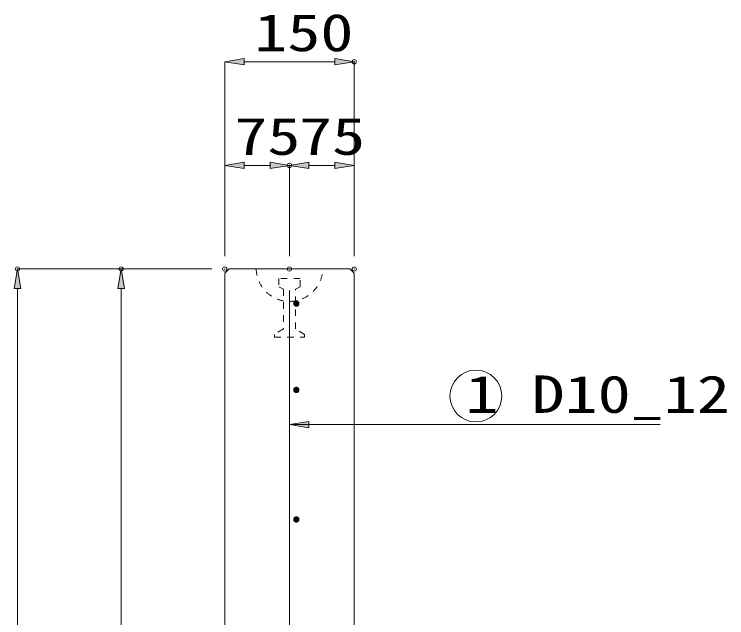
# Model space of a CAD drawing. Units: millimetres, scale not verified. Extents: x 0 to 6300, y 0 to 4455.
# Drawn here: x 4728 to 5554, y 1510 to 2209 of the extents above; entities that cross this region are included whole.
import ezdxf
from ezdxf.enums import TextEntityAlignment as Align

# ---------------------------------------------------------------- set-up
doc = ezdxf.new("R2010")
doc.units = ezdxf.units.MM
doc.header["$LTSCALE"] = 10
doc.header["$PDMODE"] = 32
doc.header["$PDSIZE"] = 5
doc.linetypes.add('USER1', pattern=[1.5, 0.75, -0.75])
for name, color, linetype, lineweight in [('0_11', 7, 'USER1', 13), ('Defpoints_3', 7, 'Continuous', 13), ('S-1', 2, 'USER1', 13), ('S-2', 3, 'Continuous', 13), ('S-Dim', 1, 'Continuous', 13)]:
    doc.layers.add(name, color=color, linetype=linetype, lineweight=lineweight)
doc.styles.add('ＭＳ ゴシック', font='')
doc.styles.get('ＭＳ ゴシック').set_extended_font_data('MS Gothic')

# ---------------------------------------------------------------- blocks, each defined once
blk = doc.blocks.new('A$Cb643a5cb')
at = {"color": 2, "linetype": 'USER1', "lineweight": 13}
blk.add_line((77, 79), (0, 79), dxfattribs=at)
at = {"color": 4, "linetype": 'USER1', "lineweight": 13}
for p, q in [((51, 68), (26, 68)), ((26, 68), (26, 58.5)), ((51, 58.5), (51, 68)), ((26, 58.5), (31.5, 55.5)), ((45.5, 55.5), (51, 58.5)), ((31.5, 55.5), (31.5, 9.6)), ((45.5, 9.6), (45.5, 55.5)), ((31.5, 9.6), (21, 3.2)), ((56, 3.2), (45.5, 9.6)), ((21, 3.2), (21, 0)), ((21, 0), (56, 0)), ((56, 0), (56, 3.2))]:
    blk.add_line(p, q, dxfattribs=at)
at = {"color": 2, "linetype": 'USER1', "lineweight": 13}
blk.add_arc((38.5, 80.01), 38.51, 181.50769, 358.49231, dxfattribs=at)

msp = doc.modelspace()

# ---------------------------------------------------------------- hatches: boundary and pattern name
at = {"layer": 'S-2'}
for points in [[(5058.1, 1874.14), (5058.08, 1874.51), (5058.01, 1874.88), (5057.89, 1875.24), (5057.73, 1875.58), (5057.53, 1875.9), (5057.29, 1876.19), (5057.01, 1876.45), (5056.71, 1876.67), (5056.38, 1876.85), (5056.03, 1876.99), (5055.66, 1877.08), (5055.29, 1877.13), (5054.91, 1877.13), (5054.54, 1877.08), (5054.17, 1876.99), (5053.82, 1876.85), (5053.49, 1876.67), (5053.19, 1876.45), (5052.91, 1876.19), (5052.67, 1875.9), (5052.47, 1875.58), (5052.31, 1875.24), (5052.19, 1874.88), (5052.12, 1874.51), (5052.1, 1874.14), (5055.1, 1874.14)], [(5052.1, 1874.14), (5052.12, 1873.76), (5052.19, 1873.39), (5052.31, 1873.03), (5052.47, 1872.69), (5052.67, 1872.37), (5052.91, 1872.08), (5053.19, 1871.83), (5053.49, 1871.6), (5053.82, 1871.42), (5054.17, 1871.28), (5054.54, 1871.19), (5054.91, 1871.14), (5055.29, 1871.14), (5055.66, 1871.19), (5056.03, 1871.28), (5056.38, 1871.42), (5056.71, 1871.6), (5057.01, 1871.83), (5057.29, 1872.08), (5057.53, 1872.37), (5057.73, 1872.69), (5057.89, 1873.03), (5058.01, 1873.39), (5058.08, 1873.76), (5058.1, 1874.14), (5055.1, 1874.14)], [(5058.1, 1774.14), (5058.08, 1774.51), (5058.01, 1774.88), (5057.89, 1775.24), (5057.73, 1775.58), (5057.53, 1775.9), (5057.29, 1776.19), (5057.01, 1776.45), (5056.71, 1776.67), (5056.38, 1776.85), (5056.03, 1776.99), (5055.66, 1777.08), (5055.29, 1777.13), (5054.91, 1777.13), (5054.54, 1777.08), (5054.17, 1776.99), (5053.82, 1776.85), (5053.49, 1776.67), (5053.19, 1776.45), (5052.91, 1776.19), (5052.67, 1775.9), (5052.47, 1775.58), (5052.31, 1775.24), (5052.19, 1774.88), (5052.12, 1774.51), (5052.1, 1774.14), (5055.1, 1774.14)], [(5052.1, 1774.14), (5052.12, 1773.76), (5052.19, 1773.39), (5052.31, 1773.03), (5052.47, 1772.69), (5052.67, 1772.37), (5052.91, 1772.08), (5053.19, 1771.83), (5053.49, 1771.6), (5053.82, 1771.42), (5054.17, 1771.28), (5054.54, 1771.19), (5054.91, 1771.14), (5055.29, 1771.14), (5055.66, 1771.19), (5056.03, 1771.28), (5056.38, 1771.42), (5056.71, 1771.6), (5057.01, 1771.83), (5057.29, 1772.08), (5057.53, 1772.37), (5057.73, 1772.69), (5057.89, 1773.03), (5058.01, 1773.39), (5058.08, 1773.76), (5058.1, 1774.14), (5055.1, 1774.14)], [(5058.1, 1624.14), (5058.08, 1624.51), (5058.01, 1624.88), (5057.89, 1625.24), (5057.73, 1625.58), (5057.53, 1625.9), (5057.29, 1626.19), (5057.01, 1626.45), (5056.71, 1626.67), (5056.38, 1626.85), (5056.03, 1626.99), (5055.66, 1627.08), (5055.29, 1627.13), (5054.91, 1627.13), (5054.54, 1627.08), (5054.17, 1626.99), (5053.82, 1626.85), (5053.49, 1626.67), (5053.19, 1626.45), (5052.91, 1626.19), (5052.67, 1625.9), (5052.47, 1625.58), (5052.31, 1625.24), (5052.19, 1624.88), (5052.12, 1624.51), (5052.1, 1624.14), (5055.1, 1624.14)], [(5052.1, 1624.14), (5052.12, 1623.76), (5052.19, 1623.39), (5052.31, 1623.03), (5052.47, 1622.69), (5052.67, 1622.37), (5052.91, 1622.08), (5053.19, 1621.83), (5053.49, 1621.6), (5053.82, 1621.42), (5054.17, 1621.28), (5054.54, 1621.19), (5054.91, 1621.14), (5055.29, 1621.14), (5055.66, 1621.19), (5056.03, 1621.28), (5056.38, 1621.42), (5056.71, 1621.6), (5057.01, 1621.83), (5057.29, 1622.08), (5057.53, 1622.37), (5057.73, 1622.69), (5057.89, 1623.03), (5058.01, 1623.39), (5058.08, 1623.76), (5058.1, 1624.14), (5055.1, 1624.14)]]:
    msp.add_hatch(color=256, dxfattribs=at).paths.add_polyline_path(points)
at = {"layer": 'S-Dim'}
for points in [[(4994.6, 2157.89), (4994.6, 2150.39), (4972.1, 2154.14)], [(5099.6, 2157.89), (5099.6, 2150.39), (5122.1, 2154.14)], [(4994.6, 2037.89), (4994.6, 2030.39), (4972.1, 2034.14)], [(5024.6, 2037.89), (5024.6, 2030.39), (5047.1, 2034.14)], [(5069.6, 2037.89), (5069.6, 2030.39), (5047.1, 2034.14)], [(5099.6, 2037.89), (5099.6, 2030.39), (5122.1, 2034.14)], [(4728.35, 1891.64), (4735.85, 1891.64), (4732.1, 1914.14)], [(4848.35, 1891.64), (4855.85, 1891.64), (4852.1, 1914.14)], [(5069.6, 1730.18), (5069.6, 1737.68), (5047.1, 1733.93)]]:
    msp.add_hatch(color=256, dxfattribs=at).paths.add_polyline_path(points)

# ---------------------------------------------------------------- linework, layer by layer
at = {"layer": 'Defpoints_3'}
for p in [(5122.1, 2154.14), (5047.1, 2034.14), (5047.1, 2034.14), (4732.1, 1914.14), (4852.1, 1914.14), (4972.1, 1914.14), (4972.1, 1914.14), (4972.1, 1914.14), (4972.1, 1914.14), (5047.1, 1914.14), (5047.1, 1914.14), (5122.1, 1914.14), (5122.1, 1914.14)]:
    msp.add_point(p, dxfattribs=at)
at = {"layer": 'S-1', "linetype": 'Continuous'}
for p, q in [((4972.1, 1909.14), (4977.1, 1914.14)), ((4972.1, 823.14), (4972.1, 1909.14)), ((4977.1, 1914.14), (5117.1, 1914.14)), ((5117.1, 1914.14), (5122.1, 1909.14)), ((5122.1, 1909.14), (5122.1, 1034.14))]:
    msp.add_line(p, q, dxfattribs=at)
at = {"layer": 'S-2'}
msp.add_line((5047.1, 904.14), (5047.1, 1889.14), dxfattribs=at)
for points in [[(5058.1, 1874.14), (5058.08, 1874.51), (5058.01, 1874.88), (5057.89, 1875.24), (5057.73, 1875.58), (5057.53, 1875.9), (5057.29, 1876.19), (5057.01, 1876.45), (5056.71, 1876.67), (5056.38, 1876.85), (5056.03, 1876.99), (5055.66, 1877.08), (5055.29, 1877.13), (5054.91, 1877.13), (5054.54, 1877.08), (5054.17, 1876.99), (5053.82, 1876.85), (5053.49, 1876.67), (5053.19, 1876.45), (5052.91, 1876.19), (5052.67, 1875.9), (5052.47, 1875.58), (5052.31, 1875.24), (5052.19, 1874.88), (5052.12, 1874.51), (5052.1, 1874.14), (5055.1, 1874.14)], [(5052.1, 1874.14), (5052.12, 1873.76), (5052.19, 1873.39), (5052.31, 1873.03), (5052.47, 1872.69), (5052.67, 1872.37), (5052.91, 1872.08), (5053.19, 1871.83), (5053.49, 1871.6), (5053.82, 1871.42), (5054.17, 1871.28), (5054.54, 1871.19), (5054.91, 1871.14), (5055.29, 1871.14), (5055.66, 1871.19), (5056.03, 1871.28), (5056.38, 1871.42), (5056.71, 1871.6), (5057.01, 1871.83), (5057.29, 1872.08), (5057.53, 1872.37), (5057.73, 1872.69), (5057.89, 1873.03), (5058.01, 1873.39), (5058.08, 1873.76), (5058.1, 1874.14), (5055.1, 1874.14)], [(5058.1, 1774.14), (5058.08, 1774.51), (5058.01, 1774.88), (5057.89, 1775.24), (5057.73, 1775.58), (5057.53, 1775.9), (5057.29, 1776.19), (5057.01, 1776.45), (5056.71, 1776.67), (5056.38, 1776.85), (5056.03, 1776.99), (5055.66, 1777.08), (5055.29, 1777.13), (5054.91, 1777.13), (5054.54, 1777.08), (5054.17, 1776.99), (5053.82, 1776.85), (5053.49, 1776.67), (5053.19, 1776.45), (5052.91, 1776.19), (5052.67, 1775.9), (5052.47, 1775.58), (5052.31, 1775.24), (5052.19, 1774.88), (5052.12, 1774.51), (5052.1, 1774.14), (5055.1, 1774.14)], [(5052.1, 1774.14), (5052.12, 1773.76), (5052.19, 1773.39), (5052.31, 1773.03), (5052.47, 1772.69), (5052.67, 1772.37), (5052.91, 1772.08), (5053.19, 1771.83), (5053.49, 1771.6), (5053.82, 1771.42), (5054.17, 1771.28), (5054.54, 1771.19), (5054.91, 1771.14), (5055.29, 1771.14), (5055.66, 1771.19), (5056.03, 1771.28), (5056.38, 1771.42), (5056.71, 1771.6), (5057.01, 1771.83), (5057.29, 1772.08), (5057.53, 1772.37), (5057.73, 1772.69), (5057.89, 1773.03), (5058.01, 1773.39), (5058.08, 1773.76), (5058.1, 1774.14), (5055.1, 1774.14)], [(5058.1, 1624.14), (5058.08, 1624.51), (5058.01, 1624.88), (5057.89, 1625.24), (5057.73, 1625.58), (5057.53, 1625.9), (5057.29, 1626.19), (5057.01, 1626.45), (5056.71, 1626.67), (5056.38, 1626.85), (5056.03, 1626.99), (5055.66, 1627.08), (5055.29, 1627.13), (5054.91, 1627.13), (5054.54, 1627.08), (5054.17, 1626.99), (5053.82, 1626.85), (5053.49, 1626.67), (5053.19, 1626.45), (5052.91, 1626.19), (5052.67, 1625.9), (5052.47, 1625.58), (5052.31, 1625.24), (5052.19, 1624.88), (5052.12, 1624.51), (5052.1, 1624.14), (5055.1, 1624.14)], [(5052.1, 1624.14), (5052.12, 1623.76), (5052.19, 1623.39), (5052.31, 1623.03), (5052.47, 1622.69), (5052.67, 1622.37), (5052.91, 1622.08), (5053.19, 1621.83), (5053.49, 1621.6), (5053.82, 1621.42), (5054.17, 1621.28), (5054.54, 1621.19), (5054.91, 1621.14), (5055.29, 1621.14), (5055.66, 1621.19), (5056.03, 1621.28), (5056.38, 1621.42), (5056.71, 1621.6), (5057.01, 1621.83), (5057.29, 1622.08), (5057.53, 1622.37), (5057.73, 1622.69), (5057.89, 1623.03), (5058.01, 1623.39), (5058.08, 1623.76), (5058.1, 1624.14), (5055.1, 1624.14)]]:
    msp.add_lwpolyline(points, close=True, dxfattribs=at)
at = {"layer": 'S-Dim'}
for p, q in [((4972.1, 1929.14), (4972.1, 2154.14)), ((4994.6, 2154.14), (5099.6, 2154.14)), ((5122.1, 1929.14), (5122.1, 2154.14)), ((4972.1, 1929.14), (4972.1, 2034.14)), ((4994.6, 2034.14), (5024.6, 2034.14)), ((5047.1, 1929.14), (5047.1, 2034.14)), ((5047.1, 1929.14), (5047.1, 2034.14)), ((5099.6, 2034.14), (5069.6, 2034.14)), ((5122.1, 1929.14), (5122.1, 2034.14)), ((4957.1, 1914.14), (4732.1, 1914.14)), ((4957.1, 1914.14), (4852.1, 1914.14)), ((4732.1, 836.64), (4732.1, 1891.64)), ((4852.1, 956.64), (4852.1, 1891.64)), ((5047.1, 1733.93), (5222.1, 1733.93)), ((5222.1, 1733.93), (5232.1, 1733.93)), ((5232.1, 1733.93), (5243.35, 1733.93)), ((5243.35, 1733.93), (5476.45, 1733.93))]:
    msp.add_line(p, q, dxfattribs=at)
for points in [[(4994.6, 2157.89), (4994.6, 2150.39), (4972.1, 2154.14)], [(5099.6, 2157.89), (5099.6, 2150.39), (5122.1, 2154.14)], [(4994.6, 2037.89), (4994.6, 2030.39), (4972.1, 2034.14)], [(5024.6, 2037.89), (5024.6, 2030.39), (5047.1, 2034.14)], [(5069.6, 2037.89), (5069.6, 2030.39), (5047.1, 2034.14)], [(5099.6, 2037.89), (5099.6, 2030.39), (5122.1, 2034.14)], [(4728.35, 1891.64), (4735.85, 1891.64), (4732.1, 1914.14)], [(4848.35, 1891.64), (4855.85, 1891.64), (4852.1, 1914.14)], [(5069.6, 1730.18), (5069.6, 1737.68), (5047.1, 1733.93)]]:
    msp.add_lwpolyline(points, close=True, dxfattribs=at)
msp.add_circle((5262.98, 1767.05), 30, dxfattribs=at)

# ---------------------------------------------------------------- block references
at = {"layer": '0_11'}
msp.add_blockref('A$Cb643a5cb', (5008.6, 1835.14), dxfattribs=at)

# ---------------------------------------------------------------- texts
at = {"layer": 'S-Dim', "style": 'ＭＳ ゴシック', "width": 1.3}
for s, p in [('150', (5006.3, 2153.31)), ('75', (4983.2, 2033.31)), ('75', (5058.2, 2033.31)), ('1 D10_12', (5250.85, 1734.6))]:
    msp.add_text(s, height=43.3, dxfattribs=at).set_placement(p, align=Align.BOTTOM_LEFT)

doc.saveas('drawing.dxf')
